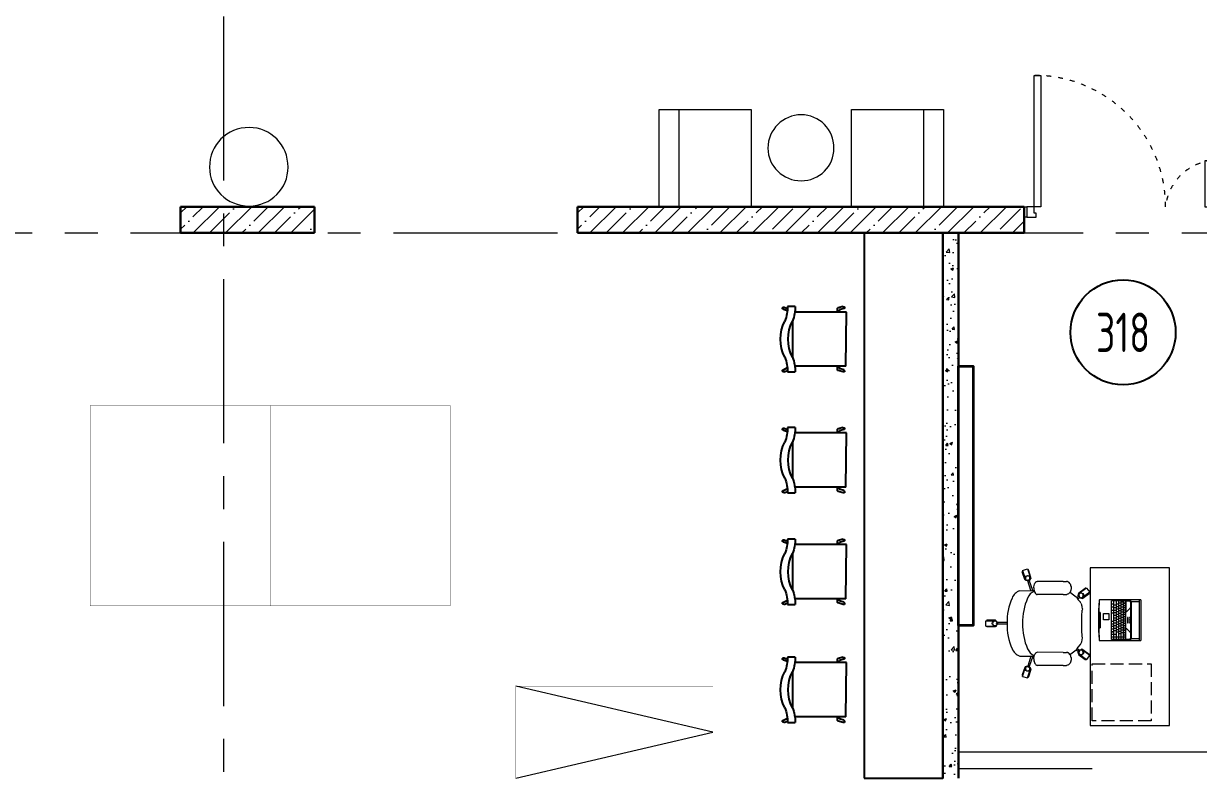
# Model space of a CAD drawing. Header units: millimetres. Extents: x -13407 to 95998, y -2611 to 109495.
# Drawn here: x 32621 to 41564, y 11675 to 17385 of the extents above; entities that cross this region are included whole.
import ezdxf
from ezdxf.enums import TextEntityAlignment as Align

# ---------------------------------------------------------------- set-up
doc = ezdxf.new("R2010")
doc.units = ezdxf.units.MM
for name, pattern in [('ACAD_ISO03W100', [30, 12, -18]), ('CENTER', [2, 1.25, -0.25, 0.25, -0.25]), ('ГОСТ 2.303 4', [7, 5, -2, 0])]:
    doc.linetypes.add(name, pattern=pattern)
for name, color, linetype, lineweight in [('АР_Двери', 5, 'Continuous', 18), ('АР_Маркер экспликации', 239, 'Continuous', 13), ('АР_Номер помещения', 1, 'Continuous', 25), ('АР_Оси', 193, 'Continuous', 9), ('АР_Перегородки газоблок', 165, 'Continuous', 30), ('АР_Перегородки газоблок_Штрих', 165, 'Continuous', 5), ('АР_Подоконники', 163, 'Continuous', 9), ('АР_Помещения_площадь', 19, 'Continuous', 9), ('АР_Сущ Несущая стена', 202, 'Continuous', 30), ('АР_Штриховка монолит', 250, 'Continuous', 9), ('ТХ_мебель передв', 250, 'Continuous', 13), ('ТХ_обор_комп принт', 30, 'Continuous', 13), ('ТХ_ОСНОВНОЙ', 103, 'Continuous', 25)]:
    doc.layers.add(name, color=color, linetype=linetype, lineweight=lineweight)
doc.layers.add('ТХ_подиум скрыть', color=7, linetype='Continuous')
doc.styles.add('ISOCPEUR', font='isocpeur.ttf', dxfattribs={"width": 0.7})
doc.styles.get("Standard").update_dxf_attribs({"font": 'arial.ttf'})

# ---------------------------------------------------------------- blocks, each defined once
blk = doc.blocks.new('Полуторная_на лестницу')
at = {"color": 253}
for points in [[(75, 80), (75, 1080), (124.9, 1080), (124.9, 80)], [(1375.1, 430), (1375.1, 80), (1425, 80), (1425, 430)]]:
    blk.add_lwpolyline(points, close=True, dxfattribs=at)
for points in [[(0, 0), (0, 80), (20, 80), (20, 0), (0, 0)], [(20, 80), (20, 0), (90, 0), (90, 30), (75, 30), (75, 80), (20, 80)], [(1480, 80), (1480, 0), (1410, 0), (1410, 30), (1425, 30), (1425, 80), (1480, 80)], [(1500, 0), (1500, 80), (1480, 80), (1480, 0), (1500, 0)]]:
    blk.add_lwpolyline(points, dxfattribs=at)
at = {"color": 253, "linetype": 'ACAD_ISO03W100', "ltscale": 3}
for centre, radius, start, end in [((75, 80), 1000, 0, 90), ((1465.4, 39.6), 392.5, 95.90754, 174.09246)]:
    blk.add_arc(centre, radius, start, end, dxfattribs=at)
blk = doc.blocks.new('*U330')
at = {"layer": 'АР_Номер помещения', "color": 253}
blk.add_circle((-18448.6, -214.8), 400, dxfattribs=at)
at = {"layer": 'АР_Номер помещения', "color": 253, "style": 'ISOCPEUR', "width": 0.7}
blk.add_attdef('НОМЕР_ПОМЕЩЕНИЯ', text='', height=300, dxfattribs=at).set_placement((-18448.6, -214.8), align=Align.MIDDLE_CENTER)
at = {"layer": 'АР_Помещения_площадь', "color": 253, "lineweight": 30, "width": 0.7, "flags": 104}
blk.add_attdef('ИМЯ_ПОМЕЩЕНИЯ', text='', height=100, dxfattribs=at).set_placement((157.6, 1217.1), align=Align.MIDDLE_CENTER)
blk = doc.blocks.new('СК33 790х830')
at = {"color": 253}
for p, q in [((-25.4, 658.7), (-25.4, 718.7)), ((-20.4, 728.7), (19.6, 728.7)), ((-20.4, 728.7), (-20.4, 648.7)), ((19.6, 728.7), (19.6, 648.7)), ((24.6, 658.7), (24.6, 718.7)), ((-20.4, 648.7), (-16.3, 648.7)), ((-7.5, 567.9), (-6.5, 641.6)), ((-2.4, 648.7), (1.6, 648.7)), ((6.6, 567.9), (5.6, 641.6)), ((15.5, 648.7), (19.6, 648.7)), ((-403.5, 450.5), (-415.6, 412.4)), ((-403.5, 450.5), (-327.2, 426.2)), ((-335.3, 434), (-392.4, 452.2)), ((-248.7, 471.7), (-250.3, 402.2)), ((247.8, 471.7), (249.4, 380.4)), ((402.6, 450.5), (326.4, 426.2)), ((334.4, 434), (391.5, 452.2)), ((402.6, 450.5), (414.7, 412.4)), ((-415.6, 412.4), (-339.4, 388.1)), ((-350.4, 386.4), (-407.6, 404.6)), ((-338.1, 392), (-339.4, 388.1)), ((-332.7, 409.1), (-333.9, 405.2)), ((-250.3, 372.2), (-328.7, 398.8)), ((-327.2, 426.2), (-328.5, 422.3)), ((-250.3, 387.2), (-324.8, 410.3)), ((-298.1, 359.7), (-305.7, 356.6)), ((-289.5, 362), (-298.1, 359.7)), ((-289.5, 362), (-289.1, 362.1)), ((-280, 363.5), (-289.1, 362.1)), ((-280, 363.5), (-279.4, 363.5)), ((-270.4, 363.9), (-279.4, 363.5)), ((-270.4, 363.9), (-261.5, 363.5)), ((-261.5, 363.5), (-260.9, 363.5)), ((-260.9, 363.5), (-251.8, 362.1)), ((-251.8, 362.1), (-251.4, 362)), ((-251.4, 362), (-242.8, 359.7)), ((-250.3, 402.2), (-250.3, 398.4)), ((-250.3, 398.4), (-250.3, 380.4)), ((-250.3, 380.4), (-250.3, 369.8)), ((-250.3, 369.8), (-250.3, 361.7)), ((-242.8, 359.7), (-235.2, 356.6)), ((241.9, 359.7), (234.3, 356.6)), ((250.5, 362), (241.9, 359.7)), ((249.4, 387.2), (323.9, 410.3)), ((249.4, 372.2), (327.9, 398.8)), ((249.4, 380.4), (249.4, 369.8)), ((249.4, 369.8), (249.4, 361.7)), ((250.5, 362), (250.9, 362.1)), ((260, 363.5), (250.9, 362.1)), ((260, 363.5), (260.6, 363.5)), ((269.6, 363.9), (260.6, 363.5)), ((269.6, 363.9), (278.5, 363.5)), ((278.5, 363.5), (279.1, 363.5)), ((279.1, 363.5), (288.2, 362.1)), ((288.2, 362.1), (288.6, 362)), ((288.6, 362), (297.2, 359.7)), ((297.2, 359.7), (304.8, 356.6)), ((326.4, 426.2), (327.6, 422.3)), ((331.8, 409.1), (333, 405.2)), ((337.3, 392), (338.5, 388.1)), ((414.7, 412.4), (338.5, 388.1)), ((349.5, 386.4), (406.7, 404.6)), ((-319.3, 343.9), (-320.4, 340)), ((-320.4, 140.1), (-320.4, 340)), ((-316.5, 348.5), (-319.3, 343.9)), ((-311.9, 352.8), (-316.5, 348.5)), ((-305.7, 356.6), (-311.9, 352.8)), ((-235.2, 356.6), (-229, 352.8)), ((-229, 352.8), (-224.4, 348.5)), ((-224.4, 348.5), (-221.6, 343.9)), ((-221.6, 343.9), (-220.4, 340)), ((-220.8, 140.1), (-220.4, 340)), ((220.7, 343.9), (219.6, 340)), ((219.6, 140.1), (219.6, 340)), ((223.5, 348.5), (220.7, 343.9)), ((228.1, 352.8), (223.5, 348.5)), ((234.3, 356.6), (228.1, 352.8)), ((304.8, 356.6), (311, 352.8)), ((311, 352.8), (315.6, 348.5)), ((315.6, 348.5), (318.4, 343.9)), ((318.4, 343.9), (319.1, 340.1)), ((319.6, 140.1), (319.6, 340)), ((-320.4, 140.1), (-320.4, 131.4)), ((-320.4, 131.4), (-320.4, 122.9)), ((-320.4, 122.9), (-320.4, 114.9)), ((-319.1, 108.6), (-320.4, 114.9)), ((-318.2, 106.4), (-319.1, 108.6)), ((-315.4, 100.3), (-318.2, 106.4)), ((-310.9, 94.9), (-315.4, 100.3)), ((-304.8, 90.2), (-310.9, 94.9)), ((-302.8, 88.6), (-304.8, 90.2)), ((-236, 90.2), (-238, 88.6)), ((-236, 90.2), (-230, 94.9)), ((-230, 94.9), (-225.5, 100.3)), ((-225.5, 100.3), (-222.7, 106.4)), ((-221.8, 108.6), (-222.7, 106.4)), ((-221.8, 108.6), (-220.8, 115)), ((-220.8, 140.1), (-220.8, 131.4)), ((-220.8, 131.4), (-220.8, 122.9)), ((-220.8, 122.9), (-220.8, 115)), ((-220.8, 115), (-220.8, 115)), ((219.6, 140.1), (219.6, 131.4)), ((219.6, 131.4), (219.6, 122.9)), ((219.6, 122.9), (219.6, 114.9)), ((219.6, 114.9), (220.2, 113.4)), ((220.9, 108.6), (220.2, 113.4)), ((221.8, 106.4), (220.9, 108.6)), ((224.6, 100.3), (221.8, 106.4)), ((229.1, 94.9), (224.6, 100.3)), ((235.2, 90.2), (229.1, 94.9)), ((237.2, 88.6), (235.2, 90.2)), ((304, 90.2), (302, 88.6)), ((304, 90.2), (310, 94.9)), ((310, 94.9), (314.5, 100.3)), ((314.5, 100.3), (317.3, 106.4)), ((318.2, 108.6), (317.3, 106.4)), ((318.2, 108.6), (319.1, 114.9)), ((319.2, 140.1), (319.2, 131.4)), ((319.2, 131.4), (319.2, 122.9)), ((319.2, 122.9), (319.2, 114.9)), ((319.2, 115), (319.2, 115)), ((-295.9, 85.2), (-302.8, 88.6)), ((-293.4, 84.1), (-295.9, 85.2)), ((-289.9, 83.1), (-293.4, 84.1)), ((-283.9, 81.5), (-289.9, 83.1)), ((-281, 80.9), (-283.9, 81.5)), ((-277.7, 80.5), (-281, 80.9)), ((-274.1, 80.3), (-277.7, 80.5)), ((-277.2, -37.6), (-230.1, 27.1)), ((-240.1, 22), (-275.3, -26.6)), ((-270.4, 80.2), (-274.1, 80.3)), ((-266.7, 80.3), (-270.4, 80.2)), ((-263.2, 80.5), (-266.7, 80.3)), ((-259.9, 80.9), (-263.2, 80.5)), ((-257, 81.5), (-259.9, 80.9)), ((-257, 81.5), (-251, 83.1)), ((-247.5, 84.1), (-251, 83.1)), ((-245, 85.2), (-247.5, 84.1)), ((-245, 85.2), (-238, 88.6)), ((-244.8, -61.1), (-197.8, 3.6)), ((-237.4, 89.1), (-225.3, 73)), ((-230.1, 27.1), (-226.8, 24.7)), ((-225.3, 73), (-202.3, 41.8)), ((-215.6, 16.5), (-212.3, 14.2)), ((-202.3, 41.8), (-214.8, 24.6)), ((-192.4, 34.1), (-204.9, 17.4)), ((-202.3, 41.8), (-200.9, 40.2)), ((-201.1, 6), (-197.8, 3.6)), ((-200.9, 40.2), (-180.9, 25.8)), ((-180.9, 25.8), (-161, 10)), ((-161, 10), (-158.5, 8.1)), ((-158.5, 8.1), (-155.5, 6.7)), ((-155.5, 6.7), (-140, -0.5)), ((-55.9, 0), (55.9, 0)), ((55.1, 0), (99.4, -4.1)), ((154.6, 6.7), (139.1, -0.5)), ((154.6, 6.7), (157.6, 8.1)), ((157.6, 8.1), (160.1, 9.9)), ((174.1, 21.2), (160.1, 9.9)), ((180, 25.7), (174.1, 21.2)), ((200, 40.1), (180, 25.7)), ((186.6, 30.4), (196.3, 17.4)), ((192.4, 6), (189.1, 3.6)), ((236.1, -61.1), (189.1, 3.6)), ((196.8, 37.8), (206.1, 24.6)), ((200, 40.1), (201.5, 41.6)), ((217.1, 63.1), (201.5, 41.6)), ((206.9, 16.5), (203.7, 14.2)), ((224.6, 72.9), (217.1, 63.1)), ((221.5, 27.1), (218.1, 24.7)), ((268.5, -37.6), (221.5, 27.1)), ((236.6, 89), (224.6, 72.9)), ((231.4, 22), (266.7, -26.6)), ((244.1, 85.2), (237.2, 88.6)), ((246.6, 84.1), (244.1, 85.2)), ((250.1, 83.1), (246.6, 84.1)), ((256.1, 81.5), (250.1, 83.1)), ((259, 80.9), (256.1, 81.5)), ((262.3, 80.5), (259, 80.9)), ((265.9, 80.3), (262.3, 80.5)), ((269.6, 80.2), (265.9, 80.3)), ((273.3, 80.3), (269.6, 80.2)), ((276.8, 80.5), (273.3, 80.3)), ((280.1, 80.9), (276.8, 80.5)), ((283, 81.5), (280.1, 80.9)), ((283, 81.5), (289, 83.1)), ((292.5, 84.1), (289, 83.1)), ((295, 85.2), (292.5, 84.1)), ((295, 85.2), (302, 88.6)), ((-277.2, -37.6), (-244.8, -61.1)), ((-199.6, -7.4), (-234.9, -56)), ((-140, -0.5), (-125, -3.6)), ((-125, -3.6), (-109.6, -4.9)), ((-109.6, -4.9), (-98.7, -4.1)), ((-98.7, -4.1), (-55.1, 0)), ((110.5, -5), (99.4, -4.1)), ((110.5, -5), (125, -3.7)), ((125, -3.7), (139.1, -0.5)), ((190.9, -7.4), (226.2, -56)), ((268.5, -37.6), (236.1, -61.1))]:
    blk.add_line(p, q, dxfattribs=at)
for centre in [(-0.4, 660.7), (-344.7, 410.8), (343.9, 410.8), (-221, 5.7), (212.3, 5.7)]:
    blk.add_circle(centre, 20, dxfattribs=at)
for centre, radius, start, end in [((-20.4, 718.7), 5, 90, 180), ((19.6, 718.7), 5, 0, 90), ((-20.4, 658.7), 5, 180, 270), ((-0.4, 660.7), 17, 279.46232, 260.53768), ((19.6, 658.7), 5, 270, 0), ((-15.4, 128.3), 439.7, 88.05526, 113.9054), ((14.5, 128.3), 439.7, 66.0946, 91.94474), ((-393.9, 447.5), 5, 72.32754, 162.32754), ((-152.2, 436.1), 102.8, 113.66768, 159.76305), ((-15.4, 9.9), 439.7, 88.05526, 113.9054), ((14.5, 9.9), 439.7, 66.0946, 91.94474), ((151.4, 436.1), 102.8, 20.23695, 66.33232), ((393, 447.5), 5, 17.67246, 107.67246), ((-406.1, 409.3), 5, 162.32754, 252.32754), ((-344.7, 410.8), 17, 351.78986, 332.86522), ((-348.9, 391.1), 5, 252.32754, 342.32754), ((-336.8, 429.2), 5, 342.32754, 72.32754), ((-152.2, 317.7), 102.8, 113.66768, 155.39861), ((151.4, 317.7), 102.8, 24.60139, 66.33232), ((343.9, 410.8), 17, 207.13478, 188.21014), ((335.9, 429.2), 5, 107.67246, 197.67246), ((348, 391.1), 5, 197.67246, 287.67246), ((405.2, 409.3), 5, 287.67246, 17.67246), ((-236, 19), 5, 54, 144), ((-221, 5.7), 17, 63.46232, 44.53768), ((212.3, 5.7), 17, 135.46232, 116.53768), ((227.3, 19), 5, 36, 126), ((-271.3, -29.5), 5, 144, 234), ((-238.9, -53), 5, 234, 324), ((-203.6, -4.5), 5, 324, 54), ((195, -4.5), 5, 126, 216), ((230.2, -53), 5, 216, 306), ((262.6, -29.5), 5, 306, 36)]:
    blk.add_arc(centre, radius, start, end, dxfattribs=at)
blk = doc.blocks.new('laptop')
at = {"color": 253}
for p, q in [((-150.3, 324.5), (-155, 323.2)), ((-150.3, 324.5), (-155, 323.2)), ((-155, 323.2), (-155, 9.7)), ((-155, 323.2), (-155, 9.7)), ((-150.3, 312.7), (-155, 311.4)), ((0, 325.7), (-150.3, 324.5)), ((0, 325.7), (-150.3, 324.5)), ((0, 313.9), (-150.3, 312.7)), ((-143, 308.8), (-140, 309.5)), ((-143, 253.6), (-143, 308.8)), ((-140, 309.5), (140, 309.5)), ((150.3, 324.5), (0, 325.7)), ((150.3, 324.5), (0, 325.7)), ((150.3, 312.7), (0, 313.9)), ((140, 309.5), (143, 308.8)), ((143, 308.8), (143, 253.6)), ((155, 323.2), (150.3, 324.5)), ((155, 323.2), (150.3, 324.5)), ((155, 311.4), (150.3, 312.7)), ((155, 9.7), (155, 323.2)), ((155, 9.7), (155, 323.2)), ((155, 248), (-155, 248)), ((-147, 210), (-147, 234)), ((-147, 210), (-147, 100)), ((147, 210), (-147, 210)), ((-147, 210), (-71.6, 210)), ((-130, 194.2), (-147, 194.2)), ((147, 191.7), (-147, 191.7)), ((-140, 252.9), (-143, 253.6)), ((140, 252.9), (-140, 252.9)), ((-138, 191.7), (-138, 173.3)), ((-137, 244), (-95.6, 244)), ((-130, 210), (-130, 194.2)), ((-127.5, 210), (-127.5, 194.2)), ((76.5, 194.2), (-127.5, 194.2)), ((-118.5, 191.7), (-118.5, 173.3)), ((-110.5, 210), (-110.5, 194.2)), ((-99, 191.7), (-99, 173.3)), ((-93.5, 210), (-93.5, 194.2)), ((-68, 218.5), (-92, 242.5)), ((-79.5, 191.7), (-79.5, 173.3)), ((-76.5, 210), (-76.5, 194.2)), ((-60, 191.7), (-60, 173.3)), ((-59.5, 210), (-59.5, 194.2)), ((-42.5, 210), (-42.5, 194.2)), ((-40.5, 191.7), (-40.5, 173.3)), ((-25.5, 210), (-25.5, 194.2)), ((-21, 191.7), (-21, 173.3)), ((-18.5, 241.8), (-20.5, 241.8)), ((-20.5, 241.8), (-20.5, 236.8)), ((-20.5, 236.8), (-18.5, 236.8)), ((-20.5, 226), (-20.5, 220.4)), ((20.5, 226), (-20.5, 226)), ((-20.5, 220.4), (20.5, 220.4)), ((-18.5, 236.8), (-18.5, 241.8)), ((-8.5, 210), (-8.5, 194.2)), ((-5.5, 241.8), (-7.5, 241.8)), ((-7.5, 241.8), (-7.5, 236.8)), ((-7.5, 236.8), (-5.5, 236.8)), ((-5.5, 236.8), (-5.5, 241.8)), ((-1.5, 191.7), (-1.5, 173.3)), ((7.5, 241.8), (5.5, 241.8)), ((5.5, 241.8), (5.5, 236.8)), ((5.5, 236.8), (7.5, 236.8)), ((7.5, 236.8), (7.5, 241.8)), ((8.5, 210), (8.5, 194.2)), ((18, 191.7), (18, 173.3)), ((20.5, 241.8), (18.5, 241.8)), ((18.5, 241.8), (18.5, 236.8)), ((18.5, 236.8), (20.5, 236.8)), ((20.5, 236.8), (20.5, 241.8)), ((20.5, 220.4), (20.5, 226)), ((25.5, 210), (25.5, 194.2)), ((37.5, 191.7), (37.5, 173.3)), ((42.5, 210), (42.5, 194.2)), ((57, 191.7), (57, 173.3)), ((59.5, 210), (59.5, 194.2)), ((68, 218.5), (92, 242.5)), ((68.8, 210), (68.8, 211.3)), ((68.8, 210), (68.8, 211.3)), ((147, 210), (68.8, 210)), ((76.5, 210), (76.5, 194.2)), ((76.5, 191.7), (76.5, 173.3)), ((79, 210), (79, 194.2)), ((147, 194.2), (79, 194.2)), ((95.6, 244), (137, 244)), ((96, 210), (96, 194.2)), ((96, 191.7), (96, 173.3)), ((113, 210), (113, 194.2)), ((129, 191.7), (129, 100)), ((130, 210), (130, 194.2)), ((143, 253.6), (140, 252.9)), ((147, 234), (147, 210)), ((147, 210), (147, 100)), ((147, 173.3), (-147, 173.3)), ((147, 155), (-147, 155)), ((147, 136.7), (-147, 136.7)), ((147, 118.3), (-147, 118.3)), ((147, 100), (-147, 100)), ((-129, 173.3), (-129, 155)), ((-122.7, 118.3), (-122.7, 100)), ((-122.5, 155), (-122.5, 136.7)), ((-113.5, 136.7), (-113.5, 118.3)), ((-109.5, 173.3), (-109.5, 155)), ((-103, 155), (-103, 136.7)), ((-98.3, 118.3), (-98.3, 100)), ((-94, 136.7), (-94, 118.3)), ((-90, 173.3), (-90, 155)), ((-83.5, 155), (-83.5, 136.7)), ((-74.5, 136.7), (-74.5, 118.3)), ((-74, 118.3), (-74, 100)), ((-70.5, 173.3), (-70.5, 155)), ((-64, 155), (-64, 136.7)), ((-55, 136.7), (-55, 118.3)), ((-54.5, 118.3), (-54.5, 100)), ((-51, 173.3), (-51, 155)), ((-44.5, 155), (-44.5, 136.7)), ((-35.5, 136.7), (-35.5, 118.3)), ((-31.5, 173.3), (-31.5, 155)), ((-25, 155), (-25, 136.7)), ((-16, 136.7), (-16, 118.3)), ((-12, 173.3), (-12, 155)), ((-5.5, 155), (-5.5, 136.7)), ((3.5, 136.7), (3.5, 118.3)), ((7.5, 173.3), (7.5, 155)), ((9.5, 118.3), (9.5, 100)), ((14, 155), (14, 136.7)), ((23, 136.7), (23, 118.3)), ((27, 173.3), (27, 155)), ((29, 118.3), (29, 100)), ((33.5, 155), (33.5, 136.7)), ((42.5, 136.7), (42.5, 118.3)), ((46.5, 173.3), (46.5, 155)), ((48.5, 118.3), (48.5, 100)), ((53, 155), (53, 136.7)), ((62, 136.7), (62, 118.3)), ((66, 173.3), (66, 155)), ((68, 118.3), (68, 100)), ((72.5, 155), (72.5, 136.7)), ((81.5, 136.7), (81.5, 118.3)), ((85.5, 173.3), (85.5, 155)), ((87.5, 118.3), (87.5, 100)), ((90, 118.3), (90, 100)), ((92, 155), (92, 136.7)), ((105, 173.3), (105, 155)), ((109.5, 136.7), (109.5, 100)), ((-155, 9.7), (-154.5, 7.6)), ((-154.5, 7.6), (-152.4, 5.3)), ((-152.4, 5.3), (-150.3, 4.7)), ((-150.3, 4.7), (0, 0)), ((-59, 14), (-59, 0.7)), ((59, 14), (-59, 14)), ((-59, 0.7), (-59, 14)), ((-59, 14), (59, 14)), ((0, 0), (150.3, 4.7)), ((59, 0.7), (59, 14)), ((59, 14), (59, 0.7)), ((150.3, 4.7), (153.2, 5.9)), ((153.2, 5.9), (154.7, 7.9)), ((154.7, 7.9), (155, 9.7))]:
    blk.add_line(p, q, dxfattribs=at)
blk.add_lwpolyline([(-51.9, 78.7), (-4, 78.7), (-4, 39.2), (-51.9, 39.2)], close=True, dxfattribs=at)
for centre, radius, start, end in [((-137, 234), 10, 90, 180), ((-95.6, 239), 5, 45, 90), ((-71.6, 215), 5, 270, 45), ((71.6, 215), 5, 135, 236.11751), ((95.6, 239), 5, 90, 135), ((137, 234), 10, 0, 90), ((-150, 9.7), 5, 180, 266.41668), ((0, 2405), 2405, 266.41668, 273.58332), ((150, 9.7), 5, 273.58332, 0)]:
    blk.add_arc(centre, radius, start, end, dxfattribs=at)
blk = doc.blocks.new('стол учителя комп класс')
at = {"color": 253, "ltscale": 250.120383}
blk.add_lwpolyline([(0, 0), (1201.8, 0), (1201.8, 603.5), (0, 603.5)], close=True, dxfattribs=at)
at = {"color": 253, "linetype": 'ГОСТ 2.303 4', "ltscale": 20}
blk.add_lwpolyline([(37.1, 587.7), (471.2, 587.7), (471.2, 137.6), (37.1, 137.6)], close=True, dxfattribs=at)
at = {"color": 253}
blk.add_blockref('СК33 790х830', (778.2, 667.1), dxfattribs=at)
at = {"color": 253, "rotation": 180}
blk.add_blockref('laptop', (802.1, 540), dxfattribs=at)
blk = doc.blocks.new('У102')
at = {"color": 253, "ltscale": 0.1, "const_width": 2}
blk.add_lwpolyline([(351812.3, -67939.7), (353337.3, -67939.7), (353337.3, -70679.7), (351812.3, -70679.7)], close=True, dxfattribs=at)
blk.add_lwpolyline([(351812.3, -69309.7), (353337.3, -69309.7)], dxfattribs=at)
blk = doc.blocks.new('У017')
at = {"layer": 'ТХ_мебель передв', "color": 253}
blk.add_lwpolyline([(252941.7, -218301.8), (253681.7, -218301.8), (253681.7, -219001.8), (252941.7, -219001.8)], close=True, dxfattribs=at)
blk.add_lwpolyline([(252941.7, -219001.8), (252941.7, -218851.8), (253681.7, -218851.8), (253681.7, -219001.8)], dxfattribs=at)
blk = doc.blocks.new('Стол низкий')
at = {"layer": 'ТХ_мебель передв', "color": 253}
blk.add_open_spline([(184399.6, -228430.1, 0), (184399.6, -228567.7, 0), (184288.4, -228678.8, 0), (184150.8, -228678.8, 0), (184013.3, -228678.8, 0), (183896.8, -228567.7, 0), (183896.8, -228430.1, 0), (183896.8, -228287.3, 0), (184013.3, -228176.1, 0), (184150.8, -228176.1, 0), (184288.4, -228176.1, 0), (184399.6, -228287.3, 0), (184399.6, -228430.1, 0)], degree=3, knots=[0, 0, 0, 0, 1, 1, 1, 2, 2, 2, 3, 3, 3, 4, 4, 4, 4], dxfattribs=at)
blk = doc.blocks.new('У012')
at = {"layer": 'ТХ_мебель передв', "color": 253}
blk.add_open_spline([(-181454, 44963.5, -0.6), (-181454, 44799.5, -0.6), (-181586.3, 44667.2, -0.6), (-181750.4, 44667.2, -0.6), (-181919.7, 44667.2, -0.6), (-182052, 44799.5, -0.6), (-182052, 44963.5, -0.6), (-182052, 45132.9, -0.6), (-181919.7, 45265.2, -0.6), (-181750.4, 45265.2, -0.6), (-181586.3, 45265.2, -0.6), (-181454, 45132.9, -0.6), (-181454, 44963.5, -0.6)], degree=3, knots=[0, 0, 0, 0, 1, 1, 1, 2, 2, 2, 3, 3, 3, 4, 4, 4, 4], dxfattribs=at)
blk = doc.blocks.new('У016')
at = {"layer": 'ТХ_мебель передв', "color": 253, "lineweight": 0, "ltscale": 100, "transparency": 33554687}
for p, q in [((-49562.5, 37416.5), (-49212.5, 35916.5)), ((-49212.5, 35916.5), (-48862.5, 37416.5))]:
    blk.add_line(p, q, dxfattribs=at)
at = {"layer": 'ТХ_мебель передв', "color": 253, "lineweight": 0, "ltscale": 100, "transparency": 33554687, "const_width": 1}
blk.add_lwpolyline([(-49562.5, 37416.5), (-49562.5, 35916.5), (-48862.5, 35916.5), (-48862.5, 37416.5)], close=True, dxfattribs=at)

msp = doc.modelspace()

# ---------------------------------------------------------------- hatches: boundary and pattern name
at = {"layer": 'АР_Перегородки газоблок_Штрих', "ltscale": 100}
h = msp.add_hatch(dxfattribs=at)
h.set_pattern_fill('AR-CONC', color=253, scale=30)
h.set_pattern_definition([(50, (-58072.46, -55205.68), (215.17805, -18.82564), [22.5, -247.5]), (355, (-58072.46, -55205.68), (-41.6254, 225.65764), [18, -198]), (100.45144, (-58054.53, -55207.25), (173.55265, 206.832), [19.12206, -210.34263]), (46.1842, (-58072.46, -55145.68), (320.1724, -49.6558), [33.75, -371.25]), (96.63564, (-58045.78, -55149.82), (280.3986, 292.2356), [28.6831, -315.5141]), (351.18416, (-58072.46, -55145.68), (280.3986, 292.2356), [27, -297]), (21, (-58042.46, -55160.68), (179.07212, -120.78567), [22.5, -247.5]), (326, (-58042.46, -55160.68), (72.9946, 217.545), [18, -198]), (71.45144, (-58027.54, -55170.75), (252.0667, 96.75935), [19.12206, -210.34263]), (37.5, (-58072.46, -55205.68), (3.647957, 99.868156), [0, -195.6, 0, -201, 0, -198.75]), (7.5, (-58072.46, -55205.68), (78.92086, 118.32351), [0, -114.6, 0, -191.1, 0, -75.75]), (327.5, (-58139.36, -55205.68), (160.14673, -6.76646), [0, -75, 0, -234, 0, -310.5]), (317.5, (-58169.36, -55205.68), (174.95585, 30.0315), [0, -97.5, 0, -155.4, 0, -220.5])])
h.paths.add_polyline_path([(39618.4, 15790), (39618.4, 11640), (39738.4, 11640), (39738.4, 15790)])
at = {"layer": 'АР_Штриховка монолит', "ltscale": 100}
h = msp.add_hatch(dxfattribs=at)
h.set_pattern_fill('ANSI35', color=253, scale=700)
h.set_pattern_definition([(45, (-940385.81, 114349.9), (-123.743687, 123.743687), []), (45, (-940262.07, 114349.9), (-123.743687, 123.743687), [218.75, -43.75, 0, -43.75])])
h.paths.add_polyline_path([(34837, 15990), (33817, 15990), (33817, 15790), (34837, 15790)])
h = msp.add_hatch(dxfattribs=at)
h.set_pattern_fill('ANSI35', color=253, scale=700)
h.set_pattern_definition([(45, (-937365.81, 114349.9), (-123.743687, 123.743687), []), (45, (-937242.07, 114349.9), (-123.743687, 123.743687), [218.75, -43.75, 0, -43.75])])
h.paths.add_polyline_path([(40238.4, 15990), (36837, 15990), (36837, 15790), (40238.4, 15790)])

# ---------------------------------------------------------------- linework, layer by layer
at = {"layer": 'АР_Оси', "color": 253, "linetype": 'CENTER', "ltscale": 1000}
for p, q in [((34145, -1811.3), (34145, 32496.2)), ((-12563.8, 15790), (71033.4, 15790))]:
    msp.add_line(p, q, dxfattribs=at)
at = {"layer": 'АР_Перегородки газоблок', "color": 253, "ltscale": 100}
for points in [[(39618.4, 11640), (39618.4, 15790)], [(39738.4, 15790), (39738.4, 11640)]]:
    msp.add_lwpolyline(points, dxfattribs=at)
at = {"layer": 'АР_Подоконники', "color": 253, "ltscale": 100}
msp.add_line((39738.4, 11840), (47535, 11840), dxfattribs=at)
at = {"layer": 'АР_Сущ Несущая стена', "color": 253, "ltscale": 100}
for p, q in [((33817, 15990), (34837, 15990)), ((33817, 15990), (33817, 15790)), ((34837, 15990), (34837, 15790)), ((36837, 15990), (40238.4, 15990)), ((36837, 15990), (36837, 15790)), ((40238.4, 15990.1), (40238.4, 15790.1)), ((33817, 15790), (34837, 15790)), ((36837, 15790), (40238.4, 15790.1))]:
    msp.add_line(p, q, dxfattribs=at)
at = {"layer": 'ТХ_мебель передв', "color": 253, "ltscale": 100}
msp.add_line((40755, 11710), (39738.4, 11710), dxfattribs=at)
at = {"layer": 'ТХ_обор_комп принт', "color": 253, "lineweight": 35}
msp.add_lwpolyline([(39738.4, 14777.3), (39849.7, 14777.3), (39849.7, 12802.6), (39738.4, 12802.6)], close=True, dxfattribs=at)
at = {"layer": 'ТХ_подиум скрыть', "color": 253}
for p, q in [((38404.3, 15209.3), (38436.1, 15198.7)), ((38409.6, 15225.2), (38436.1, 15214.6)), ((38494.3, 15230.5), (38436.1, 15230.5)), ((38859.4, 15230.5), (38822.4, 15219.9)), ((38864.7, 15214.6), (38832.9, 15204)), ((38473.1, 15119.3), (38473.1, 14844.2)), ((38885.9, 15188.1), (38494.3, 15188.1)), ((38880.6, 14775.4), (38885.9, 15188.1)), ((38404.3, 14748.9), (38436.1, 14764.8)), ((38880.6, 14775.4), (38494.3, 14775.4)), ((38864.7, 14748.9), (38832.9, 14759.5)), ((38409.6, 14733.1), (38436.1, 14743.6)), ((38436.1, 14733.1), (38494.3, 14733.1)), ((38859.4, 14733.1), (38822.4, 14743.6)), ((38494.3, 14310), (38436.1, 14310)), ((38859.4, 14310), (38822.4, 14299.4)), ((38404.3, 14288.8), (38436.1, 14278.2)), ((38409.6, 14304.7), (38436.1, 14294.1)), ((38885.9, 14267.6), (38494.3, 14267.6)), ((38864.7, 14294.1), (38832.9, 14283.5)), ((38880.6, 13854.9), (38885.9, 14267.6)), ((38473.1, 14198.8), (38473.1, 13923.7)), ((38404.3, 13828.4), (38436.1, 13844.3)), ((38409.6, 13812.6), (38436.1, 13823.1)), ((38436.1, 13812.6), (38494.3, 13812.6)), ((38880.6, 13854.9), (38494.3, 13854.9)), ((38859.4, 13812.6), (38822.4, 13823.1)), ((38864.7, 13828.4), (38832.9, 13839)), ((38404.3, 13438.8), (38436.1, 13428.2)), ((38409.6, 13454.7), (38436.1, 13444.1)), ((38494.3, 13460), (38436.1, 13460)), ((38885.9, 13417.6), (38494.3, 13417.6)), ((38859.4, 13460), (38822.4, 13449.4)), ((38864.7, 13444.1), (38832.9, 13433.5)), ((38880.6, 13004.9), (38885.9, 13417.6)), ((38473.1, 13348.8), (38473.1, 13073.7)), ((38404.3, 12978.4), (38436.1, 12994.3)), ((38409.6, 12962.6), (38436.1, 12973.1)), ((38880.6, 13004.9), (38494.3, 13004.9)), ((38859.4, 12962.6), (38822.4, 12973.1)), ((38864.7, 12978.4), (38832.9, 12989)), ((38436.1, 12962.6), (38494.3, 12962.6)), ((38404.3, 12540.3), (38436.1, 12529.7)), ((38409.6, 12556.2), (38436.1, 12545.6)), ((38494.3, 12561.4), (38436.1, 12561.4)), ((38859.4, 12561.4), (38822.4, 12550.9)), ((38864.7, 12545.6), (38832.9, 12535)), ((38473.1, 12450.3), (38473.1, 12175.2)), ((38885.9, 12519.1), (38494.3, 12519.1)), ((38880.6, 12106.4), (38885.9, 12519.1)), ((38404.3, 12079.9), (38436.1, 12095.8)), ((38409.6, 12064), (38436.1, 12074.6)), ((38880.6, 12106.4), (38494.3, 12106.4)), ((38859.4, 12064), (38822.4, 12074.6)), ((38864.7, 12079.9), (38832.9, 12090.5)), ((38436.1, 12064), (38494.3, 12064))]:
    msp.add_line(p, q, dxfattribs=at)
msp.add_lwpolyline([(39018.4, 11640), (39618.4, 11640), (39618.4, 15790), (39018.4, 15790)], close=True, dxfattribs=at)
for points in [[(38817.1, 15214.6), (38817.1, 15214.6), (38817.1, 15214.6), (38817.1, 15214.7), (38817.1, 15214.8), (38817.1, 15215), (38817.1, 15215.2), (38817.1, 15215.4), (38817.2, 15215.7), (38817.3, 15216), (38817.3, 15216.3), (38817.4, 15216.6), (38817.6, 15216.9), (38817.7, 15217.2), (38817.9, 15217.6), (38818.1, 15217.9), (38818.4, 15218.2), (38818.6, 15218.5), (38818.9, 15218.8), (38819.3, 15219.1), (38819.7, 15219.3), (38820.1, 15219.5), (38820.6, 15219.7), (38821.1, 15219.8), (38821.7, 15219.9), (38822.4, 15219.9), (38822.4, 15219.9)], [(38870, 15219.9), (38870, 15219.9), (38870, 15219.9), (38870, 15219.8), (38870, 15219.7), (38870, 15219.5), (38869.9, 15219.3), (38869.9, 15219.1), (38869.9, 15218.8), (38869.8, 15218.5), (38869.7, 15218.2), (38869.6, 15217.9), (38869.5, 15217.6), (38869.3, 15217.2), (38869.1, 15216.9), (38868.9, 15216.6), (38868.7, 15216.3), (38868.4, 15216), (38868.1, 15215.7), (38867.7, 15215.4), (38867.4, 15215.2), (38866.9, 15215), (38866.4, 15214.8), (38865.9, 15214.7), (38865.3, 15214.6), (38864.7, 15214.6), (38864.7, 15214.6)], [(38822.4, 14743.6), (38822.4, 14743.6), (38821.7, 14743.7), (38821.1, 14743.7), (38820.6, 14743.9), (38820.1, 14744), (38819.7, 14744.2), (38819.3, 14744.5), (38818.9, 14744.7), (38818.6, 14745), (38818.4, 14745.3), (38818.1, 14745.6), (38817.9, 14745.9), (38817.7, 14746.3), (38817.6, 14746.6), (38817.4, 14746.9), (38817.3, 14747.3), (38817.3, 14747.6), (38817.2, 14747.8), (38817.1, 14748.1), (38817.1, 14748.3), (38817.1, 14748.5), (38817.1, 14748.7), (38817.1, 14748.8), (38817.1, 14748.9), (38817.1, 14748.9), (38817.1, 14748.9)], [(38817.1, 14294.1), (38817.1, 14294.1), (38817.1, 14294.1), (38817.1, 14294.2), (38817.1, 14294.3), (38817.1, 14294.5), (38817.1, 14294.7), (38817.1, 14294.9), (38817.2, 14295.2), (38817.3, 14295.5), (38817.3, 14295.8), (38817.4, 14296.1), (38817.6, 14296.4), (38817.7, 14296.7), (38817.9, 14297.1), (38818.1, 14297.4), (38818.4, 14297.7), (38818.6, 14298), (38818.9, 14298.3), (38819.3, 14298.6), (38819.7, 14298.8), (38820.1, 14299), (38820.6, 14299.2), (38821.1, 14299.3), (38821.7, 14299.4), (38822.4, 14299.4), (38822.4, 14299.4)], [(38870, 14299.4), (38870, 14299.4), (38870, 14299.4), (38870, 14299.3), (38870, 14299.2), (38870, 14299), (38869.9, 14298.8), (38869.9, 14298.6), (38869.9, 14298.3), (38869.8, 14298), (38869.7, 14297.7), (38869.6, 14297.4), (38869.5, 14297.1), (38869.3, 14296.7), (38869.1, 14296.4), (38868.9, 14296.1), (38868.7, 14295.8), (38868.4, 14295.5), (38868.1, 14295.2), (38867.7, 14294.9), (38867.4, 14294.7), (38866.9, 14294.5), (38866.4, 14294.3), (38865.9, 14294.2), (38865.3, 14294.1), (38864.7, 14294.1), (38864.7, 14294.1)], [(38822.4, 13823.1), (38822.4, 13823.1), (38821.7, 13823.2), (38821.1, 13823.2), (38820.6, 13823.4), (38820.1, 13823.5), (38819.7, 13823.7), (38819.3, 13824), (38818.9, 13824.2), (38818.6, 13824.5), (38818.4, 13824.8), (38818.1, 13825.1), (38817.9, 13825.4), (38817.7, 13825.8), (38817.6, 13826.1), (38817.4, 13826.4), (38817.3, 13826.8), (38817.3, 13827.1), (38817.2, 13827.3), (38817.1, 13827.6), (38817.1, 13827.8), (38817.1, 13828), (38817.1, 13828.2), (38817.1, 13828.3), (38817.1, 13828.4), (38817.1, 13828.4), (38817.1, 13828.4)], [(38817.1, 13444.1), (38817.1, 13444.1), (38817.1, 13444.1), (38817.1, 13444.2), (38817.1, 13444.3), (38817.1, 13444.5), (38817.1, 13444.7), (38817.1, 13444.9), (38817.2, 13445.2), (38817.3, 13445.5), (38817.3, 13445.8), (38817.4, 13446.1), (38817.6, 13446.4), (38817.7, 13446.7), (38817.9, 13447.1), (38818.1, 13447.4), (38818.4, 13447.7), (38818.6, 13448), (38818.9, 13448.3), (38819.3, 13448.6), (38819.7, 13448.8), (38820.1, 13449), (38820.6, 13449.2), (38821.1, 13449.3), (38821.7, 13449.4), (38822.4, 13449.4), (38822.4, 13449.4)], [(38870, 13449.4), (38870, 13449.4), (38870, 13449.4), (38870, 13449.3), (38870, 13449.2), (38870, 13449), (38869.9, 13448.8), (38869.9, 13448.6), (38869.9, 13448.3), (38869.8, 13448), (38869.7, 13447.7), (38869.6, 13447.4), (38869.5, 13447.1), (38869.3, 13446.7), (38869.1, 13446.4), (38868.9, 13446.1), (38868.7, 13445.8), (38868.4, 13445.5), (38868.1, 13445.2), (38867.7, 13444.9), (38867.4, 13444.7), (38866.9, 13444.5), (38866.4, 13444.3), (38865.9, 13444.2), (38865.3, 13444.1), (38864.7, 13444.1), (38864.7, 13444.1)], [(38822.4, 12973.1), (38822.4, 12973.1), (38821.7, 12973.2), (38821.1, 12973.2), (38820.6, 12973.4), (38820.1, 12973.5), (38819.7, 12973.7), (38819.3, 12974), (38818.9, 12974.2), (38818.6, 12974.5), (38818.4, 12974.8), (38818.1, 12975.1), (38817.9, 12975.4), (38817.7, 12975.8), (38817.6, 12976.1), (38817.4, 12976.4), (38817.3, 12976.8), (38817.3, 12977.1), (38817.2, 12977.3), (38817.1, 12977.6), (38817.1, 12977.8), (38817.1, 12978), (38817.1, 12978.2), (38817.1, 12978.3), (38817.1, 12978.4), (38817.1, 12978.4), (38817.1, 12978.4)], [(38817.1, 12545.6), (38817.1, 12545.6), (38817.1, 12545.6), (38817.1, 12545.7), (38817.1, 12545.8), (38817.1, 12546), (38817.1, 12546.2), (38817.1, 12546.4), (38817.2, 12546.7), (38817.3, 12546.9), (38817.3, 12547.2), (38817.4, 12547.6), (38817.6, 12547.9), (38817.7, 12548.2), (38817.9, 12548.5), (38818.1, 12548.9), (38818.4, 12549.2), (38818.6, 12549.5), (38818.9, 12549.8), (38819.3, 12550), (38819.7, 12550.3), (38820.1, 12550.5), (38820.6, 12550.6), (38821.1, 12550.8), (38821.7, 12550.8), (38822.4, 12550.9), (38822.4, 12550.9)], [(38870, 12550.9), (38870, 12550.9), (38870, 12550.8), (38870, 12550.8), (38870, 12550.6), (38870, 12550.5), (38869.9, 12550.3), (38869.9, 12550), (38869.9, 12549.8), (38869.8, 12549.5), (38869.7, 12549.2), (38869.6, 12548.9), (38869.5, 12548.6), (38869.3, 12548.2), (38869.1, 12547.9), (38868.9, 12547.6), (38868.7, 12547.2), (38868.4, 12546.9), (38868.1, 12546.7), (38867.7, 12546.4), (38867.4, 12546.2), (38866.9, 12546), (38866.4, 12545.8), (38865.9, 12545.7), (38865.3, 12545.6), (38864.7, 12545.6), (38864.7, 12545.6)], [(38822.4, 12074.6), (38822.4, 12074.6), (38821.7, 12074.6), (38821.1, 12074.7), (38820.6, 12074.8), (38820.1, 12075), (38819.7, 12075.2), (38819.3, 12075.4), (38818.9, 12075.7), (38818.6, 12076), (38818.4, 12076.3), (38818.1, 12076.6), (38817.9, 12076.9), (38817.7, 12077.3), (38817.6, 12077.6), (38817.4, 12077.9), (38817.3, 12078.2), (38817.3, 12078.5), (38817.2, 12078.8), (38817.1, 12079.1), (38817.1, 12079.3), (38817.1, 12079.5), (38817.1, 12079.7), (38817.1, 12079.8), (38817.1, 12079.9), (38817.1, 12079.9), (38817.1, 12079.9)]]:
    msp.add_lwpolyline(points, dxfattribs=at)
for points in [[(38404.3, 15209.3), (38399, 15209.3), (38393.7, 15214.6), (38399, 15219.9)], [(38399, 15219.9), (38399, 15225.2), (38404.3, 15225.2), (38409.6, 15225.2)], [(38436.1, 15230.5), (38436.1, 15193.4), (38430.8, 15156.4), (38414.9, 15119.3)], [(38494.3, 15230.5), (38494.3, 15193.4), (38489, 15156.4), (38473.1, 15119.3)], [(38817.1, 15188.1), (38817.1, 15198.7), (38817.1, 15204), (38817.1, 15214.6)], [(38832.9, 15188.1), (38832.9, 15193.4), (38832.9, 15198.7), (38832.9, 15204)], [(38859.4, 15230.5), (38864.7, 15230.5), (38870, 15225.2), (38870, 15219.9)], [(38414.9, 14844.2), (38372.6, 14928.8), (38372.6, 15034.7), (38414.9, 15119.3)], [(38473.1, 14844.2), (38430.8, 14928.8), (38430.8, 15034.7), (38473.1, 15119.3)], [(38414.9, 14844.2), (38430.8, 14807.1), (38436.1, 14770.1), (38436.1, 14733.1)], [(38473.1, 14844.2), (38489, 14807.1), (38494.3, 14770.1), (38494.3, 14733.1)], [(38817.1, 14748.9), (38817.1, 14759.5), (38817.1, 14764.8), (38817.1, 14775.4)], [(38832.9, 14759.5), (38832.9, 14764.8), (38832.9, 14770.1), (38832.9, 14775.4)], [(38399, 14738.3), (38393.7, 14743.6), (38399, 14748.9), (38404.3, 14748.9)], [(38409.6, 14733.1), (38404.3, 14733.1), (38399, 14733.1), (38399, 14738.3)], [(38870, 14733.1), (38864.7, 14733.1), (38864.7, 14733.1), (38859.4, 14733.1)], [(38864.7, 14748.9), (38870, 14743.6), (38870, 14738.3), (38870, 14733.1)], [(38436.1, 14310), (38436.1, 14272.9), (38430.8, 14235.9), (38414.9, 14198.8)], [(38494.3, 14310), (38494.3, 14272.9), (38489, 14235.9), (38473.1, 14198.8)], [(38859.4, 14310), (38864.7, 14310), (38870, 14304.7), (38870, 14299.4)], [(38404.3, 14288.8), (38399, 14288.8), (38393.7, 14294.1), (38399, 14299.4)], [(38399, 14299.4), (38399, 14304.7), (38404.3, 14304.7), (38409.6, 14304.7)], [(38817.1, 14267.6), (38817.1, 14278.2), (38817.1, 14283.5), (38817.1, 14294.1)], [(38832.9, 14267.6), (38832.9, 14272.9), (38832.9, 14278.2), (38832.9, 14283.5)], [(38414.9, 13923.7), (38372.6, 14008.3), (38372.6, 14114.2), (38414.9, 14198.8)], [(38473.1, 13923.7), (38430.8, 14008.3), (38430.8, 14114.2), (38473.1, 14198.8)], [(38414.9, 13923.7), (38430.8, 13886.6), (38436.1, 13849.6), (38436.1, 13812.6)], [(38473.1, 13923.7), (38489, 13886.6), (38494.3, 13849.6), (38494.3, 13812.6)], [(38399, 13817.8), (38393.7, 13823.1), (38399, 13828.4), (38404.3, 13828.4)], [(38409.6, 13812.6), (38404.3, 13812.6), (38399, 13812.6), (38399, 13817.8)], [(38817.1, 13828.4), (38817.1, 13839), (38817.1, 13844.3), (38817.1, 13854.9)], [(38832.9, 13839), (38832.9, 13844.3), (38832.9, 13849.6), (38832.9, 13854.9)], [(38870, 13812.6), (38864.7, 13812.6), (38864.7, 13812.6), (38859.4, 13812.6)], [(38864.7, 13828.4), (38870, 13823.1), (38870, 13817.8), (38870, 13812.6)], [(38404.3, 13438.8), (38399, 13438.8), (38393.7, 13444.1), (38399, 13449.4)], [(38399, 13449.4), (38399, 13454.7), (38404.3, 13454.7), (38409.6, 13454.7)], [(38436.1, 13460), (38436.1, 13422.9), (38430.8, 13385.9), (38414.9, 13348.8)], [(38494.3, 13460), (38494.3, 13422.9), (38489, 13385.9), (38473.1, 13348.8)], [(38817.1, 13417.6), (38817.1, 13428.2), (38817.1, 13433.5), (38817.1, 13444.1)], [(38832.9, 13417.6), (38832.9, 13422.9), (38832.9, 13428.2), (38832.9, 13433.5)], [(38859.4, 13460), (38864.7, 13460), (38870, 13454.7), (38870, 13449.4)], [(38414.9, 13073.7), (38372.6, 13158.3), (38372.6, 13264.2), (38414.9, 13348.8)], [(38473.1, 13073.7), (38430.8, 13158.3), (38430.8, 13264.2), (38473.1, 13348.8)], [(38414.9, 13073.7), (38430.8, 13036.6), (38436.1, 12999.6), (38436.1, 12962.6)], [(38473.1, 13073.7), (38489, 13036.6), (38494.3, 12999.6), (38494.3, 12962.6)], [(38399, 12967.8), (38393.7, 12973.1), (38399, 12978.4), (38404.3, 12978.4)], [(38409.6, 12962.6), (38404.3, 12962.6), (38399, 12962.6), (38399, 12967.8)], [(38817.1, 12978.4), (38817.1, 12989), (38817.1, 12994.3), (38817.1, 13004.9)], [(38832.9, 12989), (38832.9, 12994.3), (38832.9, 12999.6), (38832.9, 13004.9)], [(38864.7, 12978.4), (38870, 12973.1), (38870, 12967.8), (38870, 12962.6)], [(38870, 12962.6), (38864.7, 12962.6), (38864.7, 12962.6), (38859.4, 12962.6)], [(38404.3, 12540.3), (38399, 12540.3), (38393.7, 12545.6), (38399, 12550.9)], [(38399, 12550.9), (38399, 12556.2), (38404.3, 12556.2), (38409.6, 12556.2)], [(38436.1, 12561.4), (38436.1, 12524.4), (38430.8, 12487.4), (38414.9, 12450.3)], [(38494.3, 12561.4), (38494.3, 12524.4), (38489, 12487.4), (38473.1, 12450.3)], [(38817.1, 12519.1), (38817.1, 12529.7), (38817.1, 12535), (38817.1, 12545.6)], [(38832.9, 12519.1), (38832.9, 12524.4), (38832.9, 12529.7), (38832.9, 12535)], [(38859.4, 12561.4), (38864.7, 12561.4), (38870, 12556.2), (38870, 12550.9)], [(38414.9, 12175.2), (38372.6, 12259.8), (38372.6, 12365.7), (38414.9, 12450.3)], [(38473.1, 12175.2), (38430.8, 12259.8), (38430.8, 12365.7), (38473.1, 12450.3)], [(38414.9, 12175.2), (38430.8, 12138.1), (38436.1, 12101.1), (38436.1, 12064)], [(38473.1, 12175.2), (38489, 12138.1), (38494.3, 12101.1), (38494.3, 12064)], [(38399, 12069.3), (38393.7, 12074.6), (38399, 12079.9), (38404.3, 12079.9)], [(38817.1, 12079.9), (38817.1, 12090.5), (38817.1, 12095.8), (38817.1, 12106.4)], [(38832.9, 12090.5), (38832.9, 12095.8), (38832.9, 12101.1), (38832.9, 12106.4)], [(38864.7, 12079.9), (38870, 12074.6), (38870, 12069.3), (38870, 12064)], [(38409.6, 12064), (38404.3, 12064), (38399, 12064), (38399, 12069.3)], [(38870, 12064), (38864.7, 12064), (38864.7, 12064), (38859.4, 12064)]]:
    msp.add_open_spline(points, degree=3, dxfattribs=at)

# ---------------------------------------------------------------- block references
at = {"layer": 'АР_Двери', "color": 253}
msp.add_blockref('Полуторная_на лестницу', (40238.4, 15910.1), dxfattribs=at)
at = {"layer": 'АР_Маркер экспликации', "color": 253}
ref = msp.add_blockref('*U330', (59438.7, 15248.1), dxfattribs=at)
ref.add_attrib('НОМЕР_ПОМЕЩЕНИЯ', '318', dxfattribs={"layer": 'АР_Номер помещения', "color": 253, "height": 300, "style": 'ISOCPEUR', "width": 0.7}).set_placement((40990, 15033.3), align=Align.MIDDLE_CENTER)
at = {"layer": 'ТХ_мебель передв', "color": 253}
msp.add_blockref('У012', (216088.8, -28672, 0.6), dxfattribs=at)
at = {"layer": 'ТХ_мебель передв', "color": 253, "rotation": 90}
for name, p in [('У102', (-34810.5, -338859.9)), ('У016', (73784.7, 61202.5))]:
    msp.add_blockref(name, p, dxfattribs=at)
at = {"layer": 'ТХ_мебель передв', "color": 253, "ltscale": 250.120383, "rotation": 90}
msp.add_blockref('стол учителя комп класс', (41342.3, 12040), dxfattribs=at)
at = {"layer": 'ТХ_ОСНОВНОЙ', "color": 253}
for p, rotation in [((256460.4, 269671.7), 270), ((-179378.2, -236951.7), 90)]:
    msp.add_blockref('У017', p, dxfattribs=dict(at, rotation=rotation))
msp.add_blockref('Стол низкий', (-145610.1, 244866.1, 0), dxfattribs=at)

doc.saveas('drawing.dxf')
